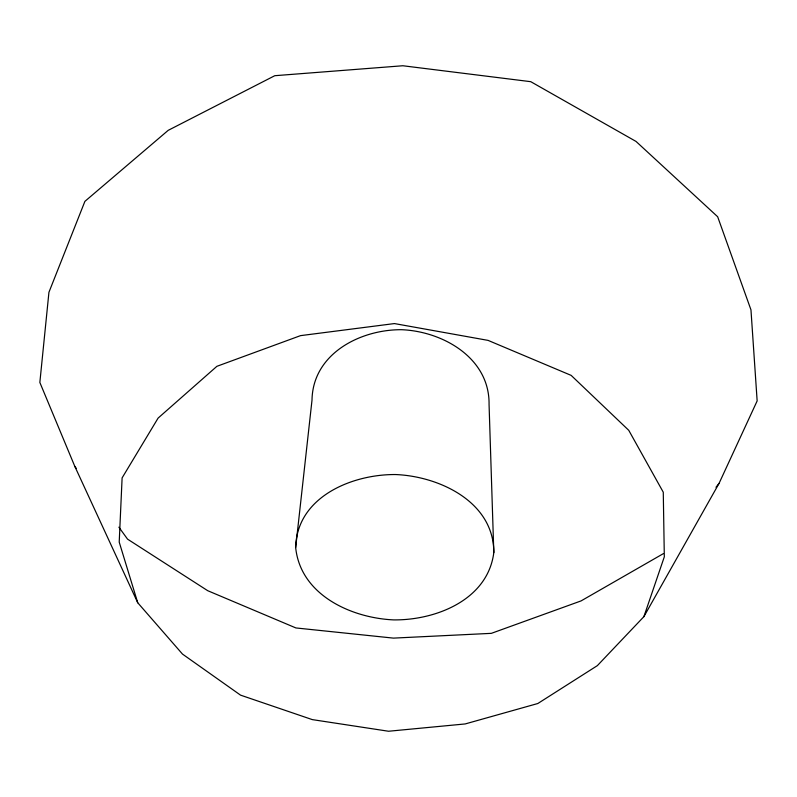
<?xml version="1.0" encoding="UTF-8"?>
<svg xmlns="http://www.w3.org/2000/svg" width="797" height="797" viewBox="0 0 797 797"><rect width="100%" height="100%" fill="white"/><g stroke="black" fill="none" stroke-linecap="round" stroke-linejoin="round"><path stroke-width="1.2" d="M295.667 547.549L312.006 400.154C312.723 353.798 360.085 329.48 401.539 329.699C443.012 331.353 489.766 358.132 489.059 404.398L493.811 552.57C487.854 599.792 435.959 620.315 393.748 619.897C351.228 618.024 300.489 594.97 295.667 547.549C296.733 497.029 351.866 474.185 395.621 474.544C439.625 476.337 493.981 502.07 493.811 552.57M643.896 616.639L664.319 556.814L663.273 492.217L628.753 430.32L571.15 375.377L488.093 340.389L394.445 323.572L300.529 335.637L216.884 366.321L158.105 418.096L122.11 477.891L119.211 542.109L137.732 602.751L182.493 654.088L240.545 695.143L312.304 719.611L388.557 731.247L465.169 723.945L537.826 703.512L597.361 665.634L643.896 616.639L719.073 483.351L757.15 400.921L750.963 309.854L717.659 216.744L636.036 141.438L530.762 81.683L402.854 65.752L274.776 75.705L168.217 130.329L84.9 201.362L48.936 292.28L39.85 382.46L74.798 466.355L137.732 602.751M715.985 487.246L719.073 483.351M663.463 553.586L581.073 600.908L491.36 633.346L393.439 638.118L295.906 627.946L207.738 590.707L127.55 539.141L118.883 527.176M74.798 466.355L76.253 468.347"/></g></svg>
